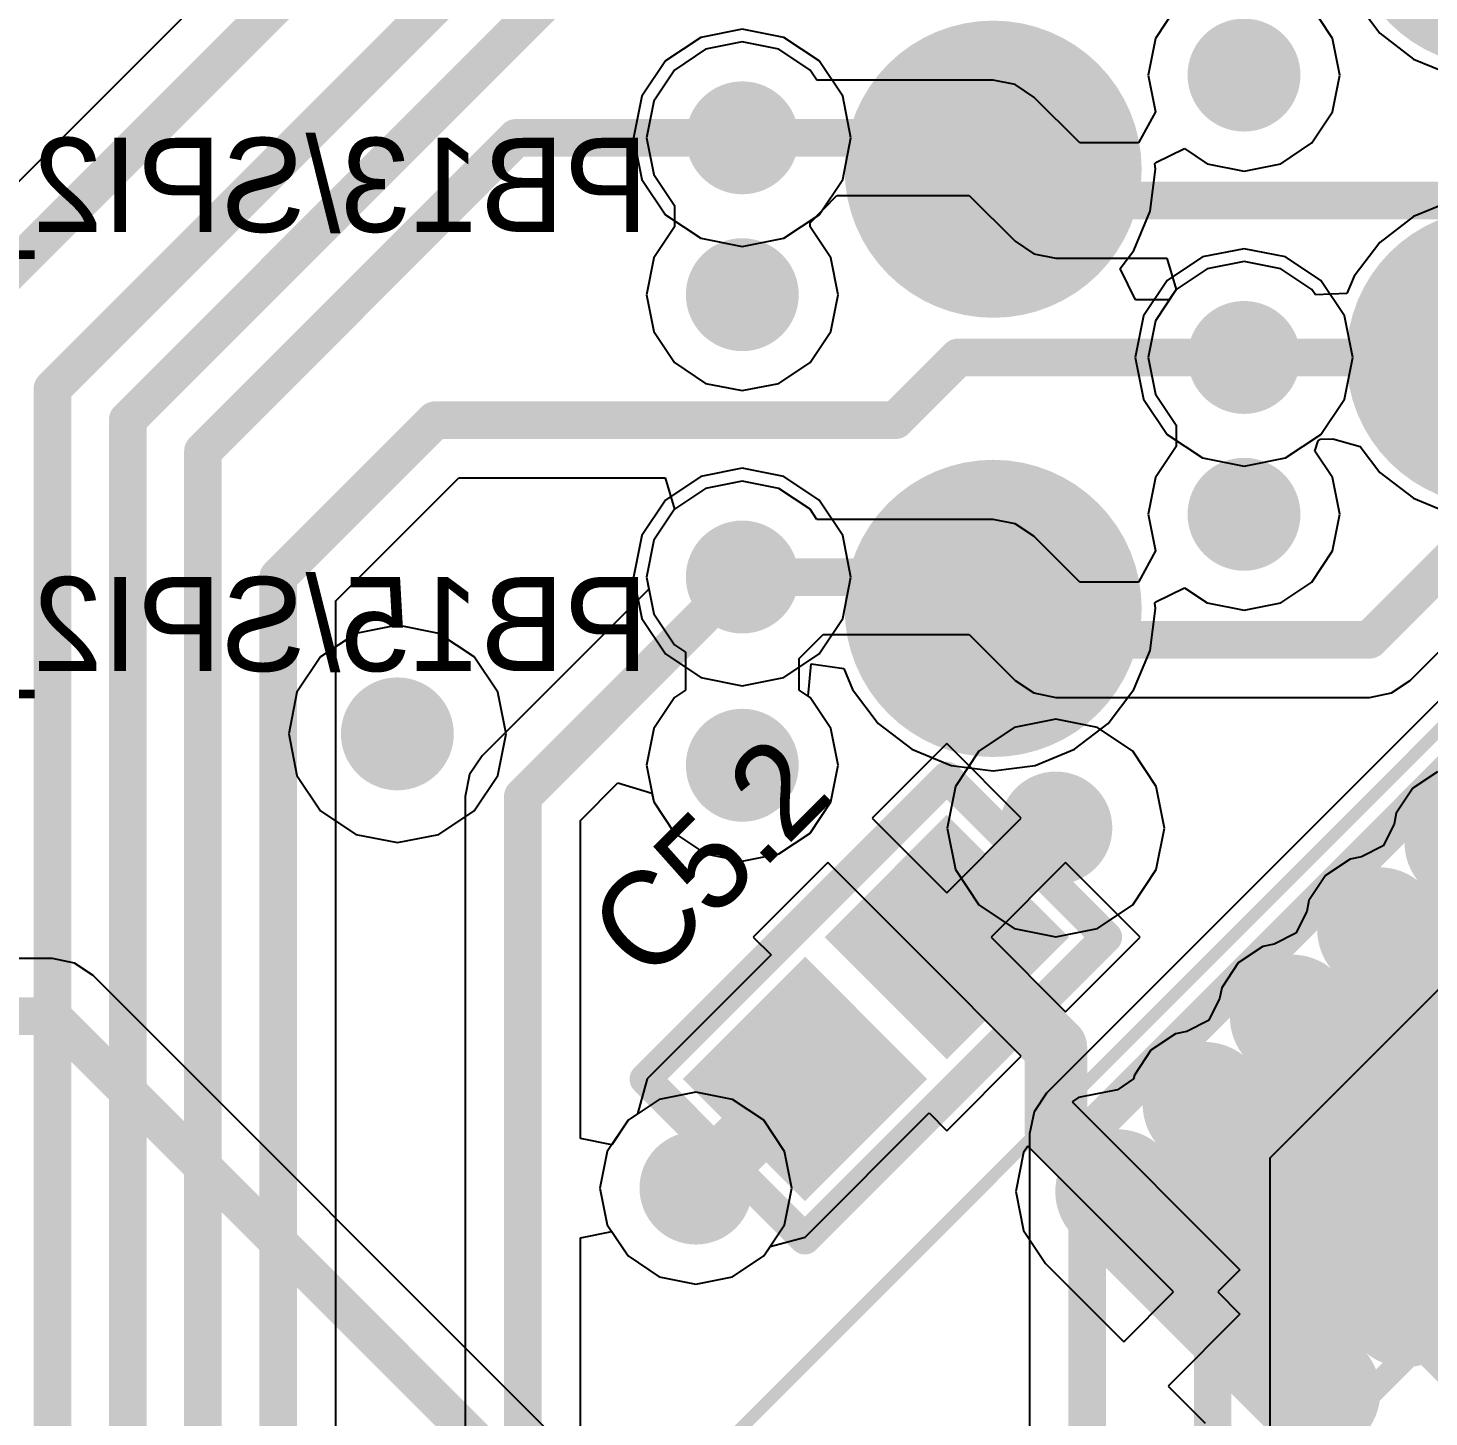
# Model space of a CAD drawing. Header units: millimetres. Extents: x 0.3 to 2.93, y 1.33 to 2.08.
# Drawn here: x 0.6261 to 0.8495, y 1.7211 to 1.9425 of the extents above; entities that cross this region are included whole.
import ezdxf

# ---------------------------------------------------------------- set-up
doc = ezdxf.new("R2010")
doc.units = ezdxf.units.MM
doc.header["$MEASUREMENT"] = 0
for name, color, linetype in [('BottomLayer', 5, 'Continuous'), ('BottomOverlay', 54, 'Continuous'), ('BottomPaste', 16, 'Continuous'), ('BottomSolder', 6, 'Continuous'), ('Mechanical13', 56, 'Continuous'), ('Mechanical15', 56, 'Continuous'), ('MidLayer1', 16, 'Continuous'), ('MidLayer2', 76, 'Continuous'), ('MultiLayer', 9, 'Continuous'), ('TopLayer', 1, 'Continuous'), ('TopOverlay', 2, 'Continuous'), ('TopPaste', 8, 'Continuous'), ('TopSolder', 216, 'Continuous'), ('ViaHoleLayer', 16, 'Continuous')]:
    doc.layers.add(name, color=color, linetype=linetype)

# ---------------------------------------------------------------- blocks, each defined once
blk = doc.blocks.new('TSQFP50P900X900X160_48N_103')
at = {"layer": 'Mechanical13', "const_width": 0.00394}
blk.add_lwpolyline([(0.1378, 0.1378), (0.1378, -0.1378)], dxfattribs=at)
at = {"layer": 'Mechanical15', "const_width": 0.00197}
blk.add_lwpolyline([(0.20472, 0.20472), (0.20472, -0.20472)], dxfattribs=at)
at = {"layer": 'TopLayer', "const_width": 0.01181}
for points in [[(0.1437, 0.10827), (0.18898, 0.10827)], [(0.1437, 0.08858), (0.18898, 0.08858)], [(0.1437, 0.0689), (0.18898, 0.0689)], [(0.1437, 0.04921), (0.18898, 0.04921)]]:
    blk.add_lwpolyline(points, dxfattribs=at)
at = {"layer": 'TopLayer', "const_width": 0.00591}
for points in [[(0.14075, 0.10827, 1), (0.14665, 0.10827, 1)], [(0.18602, 0.10827, 1), (0.19193, 0.10827, 1)], [(0.14075, 0.08858, 1), (0.14665, 0.08858, 1)], [(0.18602, 0.08858, 1), (0.19193, 0.08858, 1)], [(0.18602, 0.0689, 1), (0.19193, 0.0689, 1)], [(0.18602, 0.04921, 1), (0.19193, 0.04921, 1)]]:
    blk.add_lwpolyline(points, format="xyb", close=True, dxfattribs=at)
at = {"layer": 'TopPaste', "const_width": 0.00781}
for points in [[(0.1437, 0.10827), (0.18898, 0.10827)], [(0.1437, 0.08858), (0.18898, 0.08858)], [(0.1437, 0.0689), (0.18898, 0.0689)], [(0.1437, 0.04921), (0.18898, 0.04921)]]:
    blk.add_lwpolyline(points, dxfattribs=at)
at = {"layer": 'TopPaste', "const_width": 0.00391}
for points in [[(0.14175, 0.10827, 1), (0.14565, 0.10827, 1)], [(0.18702, 0.10827, 1), (0.19093, 0.10827, 1)], [(0.14175, 0.08858, 1), (0.14565, 0.08858, 1)], [(0.18702, 0.08858, 1), (0.19093, 0.08858, 1)], [(0.18702, 0.0689, 1), (0.19093, 0.0689, 1)], [(0.18702, 0.04921, 1), (0.19093, 0.04921, 1)]]:
    blk.add_lwpolyline(points, format="xyb", close=True, dxfattribs=at)
at = {"layer": 'TopSolder', "const_width": 0.01981}
for points in [[(0.1437, 0.10827), (0.18898, 0.10827)], [(0.1437, 0.08858), (0.18898, 0.08858)], [(0.1437, 0.0689), (0.18898, 0.0689)], [(0.1437, 0.04921), (0.18898, 0.04921)], [(0.1437, 0.02953), (0.18898, 0.02953)]]:
    blk.add_lwpolyline(points, dxfattribs=at)
at = {"layer": 'TopSolder', "const_width": 0.00991}
for points in [[(0.13875, 0.10827, 1), (0.14865, 0.10827, 1)], [(0.18402, 0.10827, 1), (0.19393, 0.10827, 1)], [(0.13875, 0.08858, 1), (0.14865, 0.08858, 1)], [(0.18402, 0.08858, 1), (0.19393, 0.08858, 1)], [(0.18402, 0.0689, 1), (0.19393, 0.0689, 1)], [(0.18402, 0.04921, 1), (0.19393, 0.04921, 1)], [(0.18402, 0.02953, 1), (0.19393, 0.02953, 1)]]:
    blk.add_lwpolyline(points, format="xyb", close=True, dxfattribs=at)
blk = doc.blocks.new('T____P_____T______1___B_104')
at = {"layer": 'BottomLayer', "const_width": 0.01969}
blk.add_lwpolyline([(-0.00984, 0, 1), (0.00984, 0, 1)], format="xyb", close=True, dxfattribs=at)
at = {"layer": 'BottomPaste', "const_width": 0.01768}
blk.add_lwpolyline([(-0.00884, 0, 1), (0.00884, 0, 1)], format="xyb", close=True, dxfattribs=at)
at = {"layer": 'BottomSolder', "const_width": 0.02369}
blk.add_lwpolyline([(-0.01184, 0, 1), (0.01184, 0, 1)], format="xyb", close=True, dxfattribs=at)
blk = doc.blocks.new('T____P_____T______1___B_105')
at = {"layer": 'BottomLayer', "const_width": 0.01969}
blk.add_lwpolyline([(-0.00984, 0, 1), (0.00984, 0, 1)], format="xyb", close=True, dxfattribs=at)
at = {"layer": 'BottomPaste', "const_width": 0.01768}
blk.add_lwpolyline([(-0.00884, 0, 1), (0.00884, 0, 1)], format="xyb", close=True, dxfattribs=at)
at = {"layer": 'BottomSolder', "const_width": 0.02369}
blk.add_lwpolyline([(-0.01184, 0, 1), (0.01184, 0, 1)], format="xyb", close=True, dxfattribs=at)
blk = doc.blocks.new('T____P_____T______1___B_106')
at = {"layer": 'BottomLayer', "const_width": 0.01969}
blk.add_lwpolyline([(-0.00984, 0, 1), (0.00984, 0, 1)], format="xyb", close=True, dxfattribs=at)
at = {"layer": 'BottomPaste', "const_width": 0.01768}
blk.add_lwpolyline([(-0.00884, 0, 1), (0.00884, 0, 1)], format="xyb", close=True, dxfattribs=at)
at = {"layer": 'BottomSolder', "const_width": 0.02369}
blk.add_lwpolyline([(-0.01184, 0, 1), (0.01184, 0, 1)], format="xyb", close=True, dxfattribs=at)
blk = doc.blocks.new('T____P_____T______1___B_107')
at = {"layer": 'BottomLayer', "const_width": 0.01969}
blk.add_lwpolyline([(-0.00984, 0, 1), (0.00984, 0, 1)], format="xyb", close=True, dxfattribs=at)
at = {"layer": 'BottomPaste', "const_width": 0.01768}
blk.add_lwpolyline([(-0.00884, 0, 1), (0.00884, 0, 1)], format="xyb", close=True, dxfattribs=at)
at = {"layer": 'BottomSolder', "const_width": 0.02369}
blk.add_lwpolyline([(-0.01184, 0, 1), (0.01184, 0, 1)], format="xyb", close=True, dxfattribs=at)
blk = doc.blocks.new('0402_141')
at = {"layer": 'TopLayer'}
for points in [[(-0.01181, -0.01181), (0.01181, -0.01181), (-0.01181, 0.01181), (0.01181, 0.01181)], [(0.02016, -0.01181), (0.04378, -0.01181), (0.02016, 0.01181), (0.04378, 0.01181)]]:
    blk.add_solid(points, dxfattribs=at)
at = {"layer": 'TopOverlay', "const_width": 0.005}
for points in [[(0.05, 0.018), (-0.018, 0.018)], [(-0.018, -0.018), (-0.018, 0.018)], [(0.05, -0.018), (0.05, 0.018)], [(0.05, -0.018), (-0.018, -0.018)]]:
    blk.add_lwpolyline(points, dxfattribs=at)
at = {"layer": 'TopOverlay', "const_width": 0.0025}
for points in [[(-0.01925, 0.018, 1), (-0.01675, 0.018, 1)], [(-0.01925, 0.018, 1), (-0.01675, 0.018, 1)], [(0.04875, 0.018, 1), (0.05125, 0.018, 1)], [(0.04875, 0.018, 1), (0.05125, 0.018, 1)], [(-0.01925, -0.018, 1), (-0.01675, -0.018, 1)], [(-0.01925, -0.018, 1), (-0.01675, -0.018, 1)], [(0.04875, -0.018, 1), (0.05125, -0.018, 1)], [(0.04875, -0.018, 1), (0.05125, -0.018, 1)]]:
    blk.add_lwpolyline(points, format="xyb", close=True, dxfattribs=at)
at = {"layer": 'TopPaste'}
for points in [[(-0.00981, -0.00981), (0.00981, -0.00981), (-0.00981, 0.00981), (0.00981, 0.00981)], [(0.02216, -0.00981), (0.04178, -0.00981), (0.02216, 0.00981), (0.04178, 0.00981)]]:
    blk.add_solid(points, dxfattribs=at)
at = {"layer": 'TopSolder'}
for points in [[(-0.01378, -0.01378), (0.01378, -0.01378), (-0.01378, 0.01378), (0.01378, 0.01378)], [(0.01819, -0.01378), (0.04575, -0.01378), (0.01819, 0.01378), (0.04575, 0.01378)]]:
    blk.add_solid(points, dxfattribs=at)

msp = doc.modelspace()

# ---------------------------------------------------------------- linework, layer by layer
at = {"layer": 'BottomLayer'}
for p, q in [((0.74306, 2.03649), (0.60351, 1.89694)), ((1.00615, 1.99037), (0.78851, 1.77274)), ((0.82418, 1.76245), (1.04255, 1.98082)), ((0.83413, 1.94085), (0.83203, 1.94399)), ((0.83872, 1.94554), (0.84168, 1.94168)), ((0.84168, 1.94168), (0.84705, 1.93756)), ((0.83529, 1.935), (0.83413, 1.94085)), ((0.84705, 1.93756), (0.85329, 1.93498)), ((0.83413, 1.92915), (0.83529, 1.935)), ((0.83081, 1.92419), (0.83413, 1.92915)), ((0.82585, 1.92087), (0.83081, 1.92419)), ((0.80594, 1.92105), (0.81052, 1.9233)), ((0.81052, 1.9233), (0.81415, 1.92087)), ((0.80502, 1.91329), (0.80591, 1.92)), ((0.80579, 1.9209), (0.80594, 1.92105)), ((0.80591, 1.92), (0.80579, 1.9209)), ((0.81415, 1.92087), (0.82, 1.91971)), ((0.82, 1.91971), (0.82585, 1.92087)), ((0.85329, 1.91502), (0.84705, 1.91244)), ((0.80244, 1.90705), (0.80502, 1.91329)), ((0.84705, 1.91244), (0.84168, 1.90832)), ((0.84168, 1.90832), (0.83756, 1.90295)), ((0.80023, 1.90418), (0.80244, 1.90705)), ((0.8027, 1.89918), (0.80023, 1.90418)), ((0.81415, 1.90413), (0.80919, 1.90081)), ((0.82, 1.90529), (0.81415, 1.90413)), ((0.82585, 1.90413), (0.82, 1.90529)), ((0.83081, 1.90081), (0.82585, 1.90413)), ((0.83756, 1.90295), (0.83642, 1.90019)), ((0.80809, 1.89918), (0.8027, 1.89918)), ((0.80919, 1.90081), (0.80809, 1.89918)), ((0.83138, 1.89997), (0.83081, 1.90081)), ((0.83642, 1.90019), (0.83138, 1.89997)), ((0.83131, 1.87507), (0.83185, 1.87671)), ((0.83185, 1.87671), (0.83218, 1.87699)), ((0.83218, 1.87699), (0.83419, 1.87701)), ((0.83419, 1.87701), (0.8385, 1.87583)), ((0.83413, 1.87085), (0.83131, 1.87507)), ((0.8385, 1.87583), (0.84168, 1.87168)), ((0.67518, 1.8512), (0.6948, 1.87082)), ((0.6948, 1.87082), (0.72768, 1.87082)), ((0.72768, 1.87082), (0.7292, 1.86582)), ((0.83529, 1.865), (0.83413, 1.87085)), ((0.84168, 1.87168), (0.84705, 1.86756)), ((0.84705, 1.86756), (0.85329, 1.86498)), ((0.72919, 1.86581), (0.72587, 1.86085)), ((0.7292, 1.86582), (0.72919, 1.86581)), ((0.83413, 1.85915), (0.83529, 1.865)), ((0.72587, 1.86085), (0.72471, 1.855)), ((0.83081, 1.85419), (0.83413, 1.85915)), ((0.72471, 1.855), (0.72509, 1.85307)), ((0.82585, 1.85087), (0.83081, 1.85419)), ((0.72509, 1.85307), (0.69851, 1.82649)), ((0.80594, 1.85105), (0.81052, 1.8533)), ((0.81052, 1.8533), (0.81415, 1.85087)), ((0.67518, 1.66006), (0.67518, 1.8512)), ((0.80502, 1.84329), (0.80591, 1.85)), ((0.80579, 1.8509), (0.80594, 1.85105)), ((0.80591, 1.85), (0.80579, 1.8509)), ((0.81415, 1.85087), (0.82, 1.84971)), ((0.82, 1.84971), (0.82585, 1.85087)), ((0.80244, 1.83705), (0.80502, 1.84329)), ((0.7505, 1.83602), (0.75097, 1.84119)), ((0.75097, 1.84119), (0.75617, 1.84041)), ((0.75617, 1.84041), (0.75756, 1.83705)), ((0.75756, 1.83705), (0.76168, 1.83168)), ((0.79832, 1.83168), (0.80244, 1.83705)), ((0.75081, 1.83581), (0.7505, 1.83602)), ((0.75413, 1.83085), (0.75081, 1.83581)), ((0.75529, 1.825), (0.75413, 1.83085)), ((0.76168, 1.83168), (0.76705, 1.82756)), ((0.79295, 1.82756), (0.79832, 1.83168)), ((0.76705, 1.82756), (0.77329, 1.82498)), ((0.78671, 1.82498), (0.79295, 1.82756)), ((0.69851, 1.82649), (0.69652, 1.82351)), ((0.69652, 1.82351), (0.69582, 1.82)), ((0.75413, 1.81915), (0.75529, 1.825)), ((0.77329, 1.82498), (0.78, 1.82409)), ((0.78, 1.82409), (0.78671, 1.82498)), ((0.71418, 1.8162), (0.72017, 1.82219)), ((0.72017, 1.82219), (0.72559, 1.82054)), ((0.69582, 1.82), (0.69582, 1.65985)), ((0.72559, 1.82054), (0.72587, 1.81915)), ((0.72587, 1.81915), (0.72919, 1.81419)), ((0.75081, 1.81419), (0.75413, 1.81915)), ((0.71418, 1.76552), (0.71418, 1.8162)), ((0.72919, 1.81419), (0.73415, 1.81087)), ((0.74585, 1.81087), (0.75081, 1.81419)), ((0.73415, 1.81087), (0.74, 1.80971)), ((0.74, 1.80971), (0.74585, 1.81087)), ((0.72675, 1.77173), (0.72179, 1.76842)), ((0.73261, 1.7729), (0.72675, 1.77173)), ((0.73846, 1.77173), (0.73261, 1.7729)), ((0.74342, 1.76842), (0.73846, 1.77173)), ((0.78851, 1.77274), (0.78652, 1.76976)), ((0.78652, 1.76976), (0.78582, 1.76625)), ((0.72179, 1.76842), (0.71918, 1.76451)), ((0.74673, 1.76346), (0.74342, 1.76842)), ((0.71918, 1.76451), (0.71418, 1.76552)), ((0.78582, 1.76625), (0.78582, 1.71682)), ((0.7479, 1.75761), (0.74673, 1.76346)), ((0.82418, 1.71191), (0.82418, 1.76245)), ((0.74673, 1.75175), (0.7479, 1.75761)), ((0.74342, 1.74679), (0.74673, 1.75175)), ((0.71418, 1.74969), (0.71918, 1.7507)), ((0.71418, 1.555), (0.71418, 1.74969)), ((0.71918, 1.7507), (0.72179, 1.74679)), ((0.72179, 1.74679), (0.72675, 1.74348)), ((0.73846, 1.74348), (0.74342, 1.74679)), ((0.72675, 1.74348), (0.73261, 1.74231)), ((0.73261, 1.74231), (0.73846, 1.74348))]:
    msp.add_line(p, q, dxfattribs=at)
at = {"layer": 'BottomLayer', "const_width": 0.006}
for points in [[(0.61, 1.89046), (0.74954, 2.03)], [(0.795, 1.76625), (1.03875, 2.01)], [(0.63, 1.885), (0.74, 1.995)], [(0.815, 1.76625), (1.03875, 1.99)], [(0.642, 1.88003), (0.71197, 1.95)], [(0.654, 1.87506), (0.70394, 1.925)], [(0.70394, 1.925), (0.74, 1.925)], [(0.74, 1.925), (0.775, 1.925)], [(0.775, 1.925), (0.78, 1.92)], [(0.76443, 1.88), (0.77443, 1.89)], [(0.77443, 1.89), (0.82, 1.89)], [(0.82, 1.89), (0.86, 1.89)], [(0.63, 1.64988), (0.63, 1.885)], [(0.642, 1.622), (0.642, 1.88003)], [(0.666, 1.855), (0.691, 1.88)], [(0.691, 1.88), (0.76443, 1.88)], [(0.654, 1.60713), (0.654, 1.87506)], [(0.666, 1.55226), (0.666, 1.855)], [(0.705, 1.82), (0.74, 1.855)], [(0.74, 1.855), (0.775, 1.855)], [(0.775, 1.855), (0.78, 1.85)], [(0.705, 1.555), (0.705, 1.82)], [(0.795, 1.68), (0.795, 1.76625)], [(0.815, 1.7), (0.815, 1.76625)]]:
    msp.add_lwpolyline(points, dxfattribs=at)
at = {"layer": 'BottomLayer'}
for points, const_width in [([(0.8155, 1.935, 1), (0.8245, 1.935, 1)], 0.009), ([(0.7355, 1.925, 1), (0.7445, 1.925, 1)], 0.009), ([(0.70244, 1.925, 1), (0.70544, 1.925, 1)], 0.003), ([(0.70244, 1.925, 1), (0.70544, 1.925, 1)], 0.003), ([(0.7385, 1.925, 1), (0.7415, 1.925, 1)], 0.003), ([(0.7385, 1.925, 1), (0.7415, 1.925, 1)], 0.003), ([(0.7735, 1.925, 1), (0.7765, 1.925, 1)], 0.003), ([(0.7735, 1.925, 1), (0.7765, 1.925, 1)], 0.003), ([(0.7785, 1.92, 1), (0.7815, 1.92, 1)], 0.003), ([(0.7355, 1.9, 1), (0.7445, 1.9, 1)], 0.009), ([(0.8155, 1.89, 1), (0.8245, 1.89, 1)], 0.009), ([(0.77293, 1.89, 1), (0.77593, 1.89, 1)], 0.003), ([(0.77293, 1.89, 1), (0.77593, 1.89, 1)], 0.003), ([(0.8185, 1.89, 1), (0.8215, 1.89, 1)], 0.003), ([(0.8185, 1.89, 1), (0.8215, 1.89, 1)], 0.003), ([(0.6285, 1.885, 1), (0.6315, 1.885, 1)], 0.003), ([(0.6285, 1.885, 1), (0.6315, 1.885, 1)], 0.003), ([(0.6405, 1.88003, 1), (0.6435, 1.88003, 1)], 0.003), ([(0.6405, 1.88003, 1), (0.6435, 1.88003, 1)], 0.003), ([(0.6895, 1.88, 1), (0.6925, 1.88, 1)], 0.003), ([(0.6895, 1.88, 1), (0.6925, 1.88, 1)], 0.003), ([(0.76293, 1.88, 1), (0.76593, 1.88, 1)], 0.003), ([(0.76293, 1.88, 1), (0.76593, 1.88, 1)], 0.003), ([(0.6525, 1.87506, 1), (0.6555, 1.87506, 1)], 0.003), ([(0.6525, 1.87506, 1), (0.6555, 1.87506, 1)], 0.003), ([(0.8155, 1.865, 1), (0.8245, 1.865, 1)], 0.009), ([(0.7355, 1.855, 1), (0.7445, 1.855, 1)], 0.009), ([(0.6645, 1.855, 1), (0.6675, 1.855, 1)], 0.003), ([(0.6645, 1.855, 1), (0.6675, 1.855, 1)], 0.003), ([(0.7385, 1.855, 1), (0.7415, 1.855, 1)], 0.003), ([(0.7385, 1.855, 1), (0.7415, 1.855, 1)], 0.003), ([(0.7735, 1.855, 1), (0.7765, 1.855, 1)], 0.003), ([(0.7735, 1.855, 1), (0.7765, 1.855, 1)], 0.003), ([(0.7785, 1.85, 1), (0.7815, 1.85, 1)], 0.003), ([(0.6805, 1.83, 1), (0.6895, 1.83, 1)], 0.009), ([(0.7355, 1.825, 1), (0.7445, 1.825, 1)], 0.009), ([(0.7035, 1.82, 1), (0.7065, 1.82, 1)], 0.003), ([(0.7035, 1.82, 1), (0.7065, 1.82, 1)], 0.003), ([(0.7855, 1.815, 1), (0.7945, 1.815, 1)], 0.009), ([(0.7935, 1.76625, 1), (0.7965, 1.76625, 1)], 0.003), ([(0.7935, 1.76625, 1), (0.7965, 1.76625, 1)], 0.003), ([(0.8135, 1.76625, 1), (0.8165, 1.76625, 1)], 0.003), ([(0.8135, 1.76625, 1), (0.8165, 1.76625, 1)], 0.003), ([(0.72811, 1.75761, 1), (0.73711, 1.75761, 1)], 0.009)]:
    msp.add_lwpolyline(points, format="xyb", close=True, dxfattribs=dict(at, const_width=const_width))
at = {"layer": 'MidLayer1'}
for p, q in [((0.74, 1.94233), (0.73337, 1.94101)), ((0.74663, 1.94101), (0.74, 1.94233)), ((0.73337, 1.94101), (0.72774, 1.93726)), ((0.75226, 1.93726), (0.74663, 1.94101)), ((0.72774, 1.93726), (0.72399, 1.93163)), ((0.75601, 1.93163), (0.75226, 1.93726)), ((0.72399, 1.93163), (0.72267, 1.925)), ((0.75733, 1.925), (0.75601, 1.93163)), ((0.72267, 1.925), (0.72399, 1.91837)), ((0.75601, 1.91837), (0.75733, 1.925)), ((0.72399, 1.91837), (0.72774, 1.91274)), ((0.75226, 1.91274), (0.75601, 1.91837)), ((0.72774, 1.91274), (0.73337, 1.90899)), ((0.74663, 1.90899), (0.75226, 1.91274)), ((0.73337, 1.90899), (0.74, 1.90767)), ((0.74, 1.90767), (0.74663, 1.90899)), ((0.81337, 1.90601), (0.80774, 1.90226)), ((0.82, 1.90733), (0.81337, 1.90601)), ((0.82663, 1.90601), (0.82, 1.90733)), ((0.83226, 1.90226), (0.82663, 1.90601)), ((0.80774, 1.90226), (0.80399, 1.89663)), ((0.83601, 1.89663), (0.83226, 1.90226)), ((0.80399, 1.89663), (0.80267, 1.89)), ((0.83733, 1.89), (0.83601, 1.89663)), ((0.80267, 1.89), (0.80399, 1.88337)), ((0.83601, 1.88337), (0.83733, 1.89)), ((0.80399, 1.88337), (0.80774, 1.87774)), ((0.83226, 1.87774), (0.83601, 1.88337)), ((0.80774, 1.87774), (0.81337, 1.87399)), ((0.82663, 1.87399), (0.83226, 1.87774)), ((0.74, 1.87233), (0.73337, 1.87101)), ((0.74663, 1.87101), (0.74, 1.87233)), ((0.81337, 1.87399), (0.82, 1.87267)), ((0.82, 1.87267), (0.82663, 1.87399)), ((0.73337, 1.87101), (0.72774, 1.86726)), ((0.75226, 1.86726), (0.74663, 1.87101)), ((0.72774, 1.86726), (0.72399, 1.86163)), ((0.75601, 1.86163), (0.75226, 1.86726)), ((0.72399, 1.86163), (0.72267, 1.855)), ((0.75733, 1.855), (0.75601, 1.86163)), ((0.72267, 1.855), (0.72399, 1.84837)), ((0.75601, 1.84837), (0.75733, 1.855)), ((0.72399, 1.84837), (0.72774, 1.84274)), ((0.75226, 1.84274), (0.75601, 1.84837)), ((0.67837, 1.84601), (0.67274, 1.84226)), ((0.685, 1.84733), (0.67837, 1.84601)), ((0.69163, 1.84601), (0.685, 1.84733)), ((0.69726, 1.84226), (0.69163, 1.84601)), ((0.67274, 1.84226), (0.66899, 1.83663)), ((0.70101, 1.83663), (0.69726, 1.84226)), ((0.72774, 1.84274), (0.73337, 1.83899)), ((0.74663, 1.83899), (0.75226, 1.84274)), ((0.73337, 1.83899), (0.74, 1.83767)), ((0.74, 1.83767), (0.74663, 1.83899)), ((0.66899, 1.83663), (0.66767, 1.83)), ((0.70233, 1.83), (0.70101, 1.83663)), ((0.79, 1.83233), (0.78337, 1.83101)), ((0.79663, 1.83101), (0.79, 1.83233)), ((0.66767, 1.83), (0.66899, 1.82337)), ((0.70101, 1.82337), (0.70233, 1.83)), ((0.78337, 1.83101), (0.77774, 1.82726)), ((0.80226, 1.82726), (0.79663, 1.83101)), ((0.77774, 1.82726), (0.77399, 1.82163)), ((0.80601, 1.82163), (0.80226, 1.82726)), ((0.66899, 1.82337), (0.67274, 1.81774)), ((0.69726, 1.81774), (0.70101, 1.82337)), ((0.77399, 1.82163), (0.77267, 1.815)), ((0.80733, 1.815), (0.80601, 1.82163)), ((0.67274, 1.81774), (0.67837, 1.81399)), ((0.69163, 1.81399), (0.69726, 1.81774)), ((0.67837, 1.81399), (0.685, 1.81267)), ((0.685, 1.81267), (0.69163, 1.81399)), ((0.77267, 1.815), (0.77399, 1.80837)), ((0.80601, 1.80837), (0.80733, 1.815)), ((0.77399, 1.80837), (0.77774, 1.80274)), ((0.80226, 1.80274), (0.80601, 1.80837)), ((0.77774, 1.80274), (0.78337, 1.79899)), ((0.79663, 1.79899), (0.80226, 1.80274)), ((0.78337, 1.79899), (0.79, 1.79767)), ((0.79, 1.79767), (0.79663, 1.79899))]:
    msp.add_line(p, q, dxfattribs=at)
at = {"layer": 'MidLayer1', "const_width": 0.009}
for points in [[(0.8155, 1.935, 1), (0.8245, 1.935, 1)], [(0.7355, 1.925, 1), (0.7445, 1.925, 1)], [(0.7355, 1.9, 1), (0.7445, 1.9, 1)], [(0.8155, 1.89, 1), (0.8245, 1.89, 1)], [(0.8155, 1.865, 1), (0.8245, 1.865, 1)], [(0.7355, 1.855, 1), (0.7445, 1.855, 1)], [(0.6805, 1.83, 1), (0.6895, 1.83, 1)], [(0.7355, 1.825, 1), (0.7445, 1.825, 1)], [(0.7855, 1.815, 1), (0.7945, 1.815, 1)], [(0.72811, 1.75761, 1), (0.73711, 1.75761, 1)]]:
    msp.add_lwpolyline(points, format="xyb", close=True, dxfattribs=at)
at = {"layer": 'MidLayer2'}
for p, q in [((0.74, 1.94233), (0.73337, 1.94101)), ((0.74663, 1.94101), (0.74, 1.94233)), ((0.73337, 1.94101), (0.72774, 1.93726)), ((0.75226, 1.93726), (0.74663, 1.94101)), ((0.72774, 1.93726), (0.72399, 1.93163)), ((0.75601, 1.93163), (0.75226, 1.93726)), ((0.72399, 1.93163), (0.72267, 1.925)), ((0.75733, 1.925), (0.75601, 1.93163)), ((0.72267, 1.925), (0.72399, 1.91837)), ((0.75601, 1.91837), (0.75733, 1.925)), ((0.72399, 1.91837), (0.72774, 1.91274)), ((0.75226, 1.91274), (0.75601, 1.91837)), ((0.72774, 1.91274), (0.73337, 1.90899)), ((0.74663, 1.90899), (0.75226, 1.91274)), ((0.73337, 1.90899), (0.74, 1.90767)), ((0.74, 1.90767), (0.74663, 1.90899)), ((0.81337, 1.90601), (0.80774, 1.90226)), ((0.82, 1.90733), (0.81337, 1.90601)), ((0.82663, 1.90601), (0.82, 1.90733)), ((0.83226, 1.90226), (0.82663, 1.90601)), ((0.80774, 1.90226), (0.80399, 1.89663)), ((0.83601, 1.89663), (0.83226, 1.90226)), ((0.80399, 1.89663), (0.80267, 1.89)), ((0.83733, 1.89), (0.83601, 1.89663)), ((0.80267, 1.89), (0.80399, 1.88337)), ((0.83601, 1.88337), (0.83733, 1.89)), ((0.80399, 1.88337), (0.80774, 1.87774)), ((0.83226, 1.87774), (0.83601, 1.88337)), ((0.80774, 1.87774), (0.81337, 1.87399)), ((0.82663, 1.87399), (0.83226, 1.87774)), ((0.74, 1.87233), (0.73337, 1.87101)), ((0.74663, 1.87101), (0.74, 1.87233)), ((0.81337, 1.87399), (0.82, 1.87267)), ((0.82, 1.87267), (0.82663, 1.87399)), ((0.73337, 1.87101), (0.72774, 1.86726)), ((0.75226, 1.86726), (0.74663, 1.87101)), ((0.72774, 1.86726), (0.72399, 1.86163)), ((0.75601, 1.86163), (0.75226, 1.86726)), ((0.72399, 1.86163), (0.72267, 1.855)), ((0.75733, 1.855), (0.75601, 1.86163)), ((0.72267, 1.855), (0.72399, 1.84837)), ((0.75601, 1.84837), (0.75733, 1.855)), ((0.72399, 1.84837), (0.72774, 1.84274)), ((0.75226, 1.84274), (0.75601, 1.84837)), ((0.67837, 1.84601), (0.67274, 1.84226)), ((0.685, 1.84733), (0.67837, 1.84601)), ((0.69163, 1.84601), (0.685, 1.84733)), ((0.69726, 1.84226), (0.69163, 1.84601)), ((0.67274, 1.84226), (0.66899, 1.83663)), ((0.70101, 1.83663), (0.69726, 1.84226)), ((0.72774, 1.84274), (0.73337, 1.83899)), ((0.74663, 1.83899), (0.75226, 1.84274)), ((0.73337, 1.83899), (0.74, 1.83767)), ((0.74, 1.83767), (0.74663, 1.83899)), ((0.66899, 1.83663), (0.66767, 1.83)), ((0.70233, 1.83), (0.70101, 1.83663)), ((0.79, 1.83233), (0.78337, 1.83101)), ((0.79663, 1.83101), (0.79, 1.83233)), ((0.66767, 1.83), (0.66899, 1.82337)), ((0.70101, 1.82337), (0.70233, 1.83)), ((0.78337, 1.83101), (0.77774, 1.82726)), ((0.80226, 1.82726), (0.79663, 1.83101)), ((0.77774, 1.82726), (0.77399, 1.82163)), ((0.80601, 1.82163), (0.80226, 1.82726)), ((0.66899, 1.82337), (0.67274, 1.81774)), ((0.69726, 1.81774), (0.70101, 1.82337)), ((0.77399, 1.82163), (0.77267, 1.815)), ((0.80733, 1.815), (0.80601, 1.82163)), ((0.67274, 1.81774), (0.67837, 1.81399)), ((0.69163, 1.81399), (0.69726, 1.81774)), ((0.67837, 1.81399), (0.685, 1.81267)), ((0.685, 1.81267), (0.69163, 1.81399)), ((0.77267, 1.815), (0.77399, 1.80837)), ((0.80601, 1.80837), (0.80733, 1.815)), ((0.77399, 1.80837), (0.77774, 1.80274)), ((0.80226, 1.80274), (0.80601, 1.80837)), ((0.77774, 1.80274), (0.78337, 1.79899)), ((0.79663, 1.79899), (0.80226, 1.80274)), ((0.78337, 1.79899), (0.79, 1.79767)), ((0.79, 1.79767), (0.79663, 1.79899))]:
    msp.add_line(p, q, dxfattribs=at)
at = {"layer": 'MidLayer2', "const_width": 0.009}
for points in [[(0.8155, 1.935, 1), (0.8245, 1.935, 1)], [(0.7355, 1.925, 1), (0.7445, 1.925, 1)], [(0.7355, 1.9, 1), (0.7445, 1.9, 1)], [(0.8155, 1.89, 1), (0.8245, 1.89, 1)], [(0.8155, 1.865, 1), (0.8245, 1.865, 1)], [(0.7355, 1.855, 1), (0.7445, 1.855, 1)], [(0.6805, 1.83, 1), (0.6895, 1.83, 1)], [(0.7355, 1.825, 1), (0.7445, 1.825, 1)], [(0.7855, 1.815, 1), (0.7945, 1.815, 1)], [(0.72811, 1.75761, 1), (0.73711, 1.75761, 1)]]:
    msp.add_lwpolyline(points, format="xyb", close=True, dxfattribs=at)
at = {"layer": 'MultiLayer', "const_width": 0.009}
for points in [[(0.8155, 1.935, 1), (0.8245, 1.935, 1)], [(0.7355, 1.925, 1), (0.7445, 1.925, 1)], [(0.7355, 1.9, 1), (0.7445, 1.9, 1)], [(0.8155, 1.89, 1), (0.8245, 1.89, 1)], [(0.8155, 1.865, 1), (0.8245, 1.865, 1)], [(0.7355, 1.855, 1), (0.7445, 1.855, 1)], [(0.6805, 1.83, 1), (0.6895, 1.83, 1)], [(0.7355, 1.825, 1), (0.7445, 1.825, 1)], [(0.7855, 1.815, 1), (0.7945, 1.815, 1)], [(0.72811, 1.75761, 1), (0.73711, 1.75761, 1)]]:
    msp.add_lwpolyline(points, format="xyb", close=True, dxfattribs=at)
at = {"layer": 'TopLayer'}
for p, q in [((0.80919, 1.94581), (0.80587, 1.94085)), ((0.73415, 1.93913), (0.72919, 1.93581)), ((0.74, 1.94029), (0.73415, 1.93913)), ((0.74585, 1.93913), (0.74, 1.94029)), ((0.75081, 1.93581), (0.74585, 1.93913)), ((0.80587, 1.94085), (0.80471, 1.935)), ((0.72919, 1.93581), (0.72587, 1.93085)), ((0.75191, 1.93418), (0.75081, 1.93581)), ((0.80471, 1.935), (0.80587, 1.92915)), ((0.78, 1.93418), (0.75191, 1.93418)), ((0.78351, 1.93348), (0.78, 1.93418)), ((0.78649, 1.93149), (0.78351, 1.93348)), ((0.72587, 1.93085), (0.72471, 1.925)), ((0.7938, 1.92418), (0.78649, 1.93149)), ((0.80587, 1.92915), (0.80318, 1.92418)), ((0.72471, 1.925), (0.72587, 1.91915)), ((0.80318, 1.92418), (0.7938, 1.92418)), ((0.72587, 1.91915), (0.72919, 1.91419)), ((0.75081, 1.91145), (0.7551, 1.91582)), ((0.7551, 1.91582), (0.7762, 1.91582)), ((0.7762, 1.91582), (0.78351, 1.90851)), ((0.72919, 1.91419), (0.72919, 1.91081)), ((0.72919, 1.91081), (0.72587, 1.90585)), ((0.75081, 1.91081), (0.75081, 1.91145)), ((0.75413, 1.90585), (0.75081, 1.91081)), ((0.78351, 1.90851), (0.78649, 1.90652)), ((0.72587, 1.90585), (0.72471, 1.9)), ((0.75529, 1.9), (0.75413, 1.90585)), ((0.78649, 1.90652), (0.79, 1.90582)), ((0.79, 1.90582), (0.80768, 1.90582)), ((0.80768, 1.90582), (0.8092, 1.90082)), ((0.72471, 1.9), (0.72587, 1.89415)), ((0.75413, 1.89415), (0.75529, 1.9)), ((0.80919, 1.90081), (0.80587, 1.89585)), ((0.8092, 1.90082), (0.80919, 1.90081)), ((0.80587, 1.89585), (0.80471, 1.89)), ((0.72587, 1.89415), (0.72919, 1.88919)), ((0.75081, 1.88919), (0.75413, 1.89415)), ((0.80471, 1.89), (0.80587, 1.88415)), ((0.72919, 1.88919), (0.73415, 1.88587)), ((0.74585, 1.88587), (0.75081, 1.88919)), ((0.73415, 1.88587), (0.74, 1.88471)), ((0.74, 1.88471), (0.74585, 1.88587)), ((0.80587, 1.88415), (0.80919, 1.87919)), ((0.80919, 1.87919), (0.80919, 1.87581)), ((0.80919, 1.87581), (0.80587, 1.87085)), ((0.74, 1.87029), (0.73415, 1.86913)), ((0.74585, 1.86913), (0.74, 1.87029)), ((0.80587, 1.87085), (0.80471, 1.865)), ((0.73415, 1.86913), (0.72919, 1.86581)), ((0.75081, 1.86581), (0.74585, 1.86913)), ((0.72919, 1.86581), (0.72587, 1.86085)), ((0.75191, 1.86418), (0.75081, 1.86581)), ((0.78, 1.86418), (0.75191, 1.86418)), ((0.78351, 1.86348), (0.78, 1.86418)), ((0.78649, 1.86149), (0.78351, 1.86348)), ((0.80471, 1.865), (0.80587, 1.85915)), ((0.72587, 1.86085), (0.72471, 1.855)), ((0.7938, 1.85418), (0.78649, 1.86149)), ((0.80587, 1.85915), (0.80318, 1.85418)), ((0.72471, 1.855), (0.72587, 1.84915)), ((0.80318, 1.85418), (0.7938, 1.85418)), ((0.84649, 1.83851), (0.8588, 1.85082)), ((0.72587, 1.84915), (0.72919, 1.84419)), ((0.74905, 1.84201), (0.75288, 1.84582)), ((0.75288, 1.84582), (0.7762, 1.84582)), ((0.7762, 1.84582), (0.78351, 1.83851)), ((0.72919, 1.84419), (0.73095, 1.84301)), ((0.73095, 1.84301), (0.73095, 1.83699)), ((0.74905, 1.83699), (0.74905, 1.84201)), ((0.78351, 1.83851), (0.78649, 1.83652)), ((0.84351, 1.83652), (0.84649, 1.83851)), ((0.73095, 1.83699), (0.72919, 1.83581)), ((0.75081, 1.83581), (0.74905, 1.83699)), ((0.78649, 1.83652), (0.79, 1.83582)), ((0.84, 1.83582), (0.84351, 1.83652)), ((0.72919, 1.83581), (0.72587, 1.83085)), ((0.75413, 1.83085), (0.75081, 1.83581)), ((0.79, 1.83582), (0.84, 1.83582)), ((0.72587, 1.83085), (0.72471, 1.825)), ((0.75529, 1.825), (0.75413, 1.83085)), ((0.77261, 1.82845), (0.76072, 1.81656)), ((0.78449, 1.81656), (0.77261, 1.82845)), ((0.72471, 1.825), (0.72587, 1.81915)), ((0.75413, 1.81915), (0.75529, 1.825)), ((0.85085, 1.82396), (0.84691, 1.82133)), ((0.84691, 1.82133), (0.84428, 1.81739)), ((0.72587, 1.81915), (0.72919, 1.81419)), ((0.75081, 1.81419), (0.75413, 1.81915)), ((0.76072, 1.81656), (0.7726, 1.80468)), ((0.7726, 1.80468), (0.78449, 1.81656)), ((0.84428, 1.81739), (0.84392, 1.8156)), ((0.72919, 1.81419), (0.73415, 1.81087)), ((0.74585, 1.81087), (0.75081, 1.81419)), ((0.84392, 1.8156), (0.84217, 1.81215)), ((0.84217, 1.81215), (0.83872, 1.8104)), ((0.73415, 1.81087), (0.74, 1.80971)), ((0.74, 1.80971), (0.74585, 1.81087)), ((0.75365, 1.80949), (0.74176, 1.79761)), ((0.76907, 1.79407), (0.75365, 1.80949)), ((0.79156, 1.80949), (0.77968, 1.79761)), ((0.80345, 1.79761), (0.79156, 1.80949)), ((0.83693, 1.81004), (0.83299, 1.80741)), ((0.83872, 1.8104), (0.83693, 1.81004)), ((0.83299, 1.80741), (0.83036, 1.80347)), ((0.83036, 1.80347), (0.83, 1.80168)), ((0.83, 1.80168), (0.82825, 1.79823)), ((0.74176, 1.79761), (0.74459, 1.79478)), ((0.77968, 1.79761), (0.79156, 1.78572)), ((0.79156, 1.78572), (0.80345, 1.79761)), ((0.82301, 1.79612), (0.81907, 1.79349)), ((0.82481, 1.79648), (0.82301, 1.79612)), ((0.82825, 1.79823), (0.82481, 1.79648)), ((0.63, 1.79418), (0.52177, 1.79418)), ((0.63351, 1.79348), (0.63, 1.79418)), ((0.74459, 1.79478), (0.72481, 1.775)), ((0.78449, 1.77865), (0.76907, 1.79407)), ((0.63649, 1.79149), (0.63351, 1.79348)), ((0.81907, 1.79349), (0.81644, 1.78955)), ((0.78299, 1.64499), (0.63649, 1.79149)), ((0.81644, 1.78955), (0.81608, 1.78776)), ((0.81608, 1.78776), (0.81434, 1.78431)), ((0.81434, 1.78431), (0.81089, 1.78256)), ((0.80909, 1.7822), (0.80515, 1.77957)), ((0.81089, 1.78256), (0.80909, 1.7822)), ((0.77261, 1.76676), (0.78449, 1.77865)), ((0.80515, 1.77957), (0.80252, 1.77563)), ((0.72481, 1.775), (0.72331, 1.76943)), ((0.72481, 1.775), (0.72481, 1.775)), ((0.8024, 1.77501), (0.79982, 1.77329)), ((0.80252, 1.77563), (0.8024, 1.77501)), ((0.79361, 1.77205), (0.79259, 1.77137)), ((0.79982, 1.77329), (0.79361, 1.77205)), ((0.72331, 1.76943), (0.72179, 1.76842)), ((0.75, 1.74981), (0.76978, 1.76959)), ((0.76978, 1.76959), (0.77261, 1.76676)), ((0.79259, 1.77137), (0.81936, 1.7446)), ((0.72179, 1.76842), (0.71848, 1.76346)), ((0.71848, 1.76346), (0.71731, 1.75761)), ((0.78483, 1.76328), (0.7836, 1.75707)), ((0.78552, 1.7643), (0.78483, 1.76328)), ((0.80875, 1.74106), (0.78552, 1.7643)), ((0.71731, 1.75761), (0.71848, 1.75175)), ((0.7836, 1.75707), (0.78483, 1.75086)), ((0.71848, 1.75175), (0.72179, 1.74679)), ((0.74443, 1.74831), (0.75, 1.74981)), ((0.75, 1.74981), (0.75, 1.74981)), ((0.78483, 1.75086), (0.78835, 1.7456)), ((0.74342, 1.74679), (0.74443, 1.74831)), ((0.72179, 1.74679), (0.72675, 1.74348)), ((0.73846, 1.74348), (0.74342, 1.74679)), ((0.78835, 1.7456), (0.80082, 1.73313)), ((0.72675, 1.74348), (0.73261, 1.74231)), ((0.73261, 1.74231), (0.73846, 1.74348)), ((0.81936, 1.7446), (0.81582, 1.74106)), ((0.80082, 1.73313), (0.80875, 1.74106)), ((0.81582, 1.74106), (0.81936, 1.73753)), ((0.81936, 1.73753), (0.80789, 1.72606)), ((0.80789, 1.72606), (0.8138, 1.72015))]:
    msp.add_line(p, q, dxfattribs=at)
for points, const_width in [([(0.8155, 1.935, 1), (0.8245, 1.935, 1)], 0.009), ([(0.7355, 1.925, 1), (0.7445, 1.925, 1)], 0.009), ([(0.7385, 1.925, 1), (0.7415, 1.925, 1)], 0.003), ([(0.7785, 1.925, 1), (0.7815, 1.925, 1)], 0.003), ([(0.7785, 1.925, 1), (0.7815, 1.925, 1)], 0.003), ([(0.7885, 1.915, 1), (0.7915, 1.915, 1)], 0.003), ([(0.7885, 1.915, 1), (0.7915, 1.915, 1)], 0.003), ([(0.7355, 1.9, 1), (0.7445, 1.9, 1)], 0.009), ([(0.8155, 1.89, 1), (0.8245, 1.89, 1)], 0.009), ([(0.8185, 1.89, 1), (0.8215, 1.89, 1)], 0.003), ([(0.8155, 1.865, 1), (0.8245, 1.865, 1)], 0.009), ([(0.7355, 1.855, 1), (0.7445, 1.855, 1)], 0.009), ([(0.7385, 1.855, 1), (0.7415, 1.855, 1)], 0.003), ([(0.7785, 1.855, 1), (0.7815, 1.855, 1)], 0.003), ([(0.7785, 1.855, 1), (0.7815, 1.855, 1)], 0.003), ([(0.7885, 1.845, 1), (0.7915, 1.845, 1)], 0.003), ([(0.7885, 1.845, 1), (0.7915, 1.845, 1)], 0.003), ([(0.8385, 1.845, 1), (0.8415, 1.845, 1)], 0.003), ([(0.8385, 1.845, 1), (0.8415, 1.845, 1)], 0.003), ([(0.6805, 1.83, 1), (0.6895, 1.83, 1)], 0.009), ([(0.7355, 1.825, 1), (0.7445, 1.825, 1)], 0.009), ([(0.7855, 1.815, 1), (0.7945, 1.815, 1)], 0.009), ([(0.7875, 1.815, 1), (0.7925, 1.815, 1)], 0.005), ([(0.77011, 1.79761, 1), (0.77511, 1.79761, 1)], 0.005), ([(0.7725, 1.795, 1), (0.7775, 1.795, 1)], 0.005), ([(0.6285, 1.785, 1), (0.6315, 1.785, 1)], 0.003), ([(0.6285, 1.785, 1), (0.6315, 1.785, 1)], 0.003), ([(0.7875, 1.78, 1), (0.7925, 1.78, 1)], 0.005), ([(0.7875, 1.78, 1), (0.7925, 1.78, 1)], 0.005), ([(0.7475, 1.775, 1), (0.7525, 1.775, 1)], 0.005), ([(0.7875, 1.76689, 1), (0.7925, 1.76689, 1)], 0.005), ([(0.7875, 1.76689, 1), (0.7925, 1.76689, 1)], 0.005), ([(0.84216, 1.7689, 1), (0.84516, 1.7689, 1)], 0.003), ([(0.72811, 1.75761, 1), (0.73711, 1.75761, 1)], 0.009), ([(0.73011, 1.75761, 1), (0.73511, 1.75761, 1)], 0.005), ([(0.82724, 1.75498, 1), (0.83224, 1.75498, 1)], 0.005), ([(0.81332, 1.74106, 1), (0.81832, 1.74106, 1)], 0.005)]:
    msp.add_lwpolyline(points, format="xyb", close=True, dxfattribs=dict(at, const_width=const_width))
for points, const_width in [([(0.74, 1.925), (0.78, 1.925)], 0.006), ([(0.78, 1.925), (0.79, 1.915)], 0.006), ([(0.79, 1.915), (0.89244, 1.915)], 0.006), ([(0.82, 1.89), (0.8896, 1.89)], 0.006), ([(0.84, 1.845), (0.855, 1.86)], 0.006), ([(0.74, 1.855), (0.78, 1.855)], 0.006), ([(0.78, 1.855), (0.79, 1.845)], 0.006), ([(0.79, 1.845), (0.84, 1.845)], 0.006), ([(0.77261, 1.79761), (0.79, 1.815)], 0.01), ([(0.775, 1.795), (0.79, 1.78)], 0.01), ([(0.51098, 1.785), (0.63, 1.785)], 0.006), ([(0.63, 1.785), (0.805, 1.61)], 0.006), ([(0.79, 1.76689), (0.79, 1.78)], 0.01), ([(0.73261, 1.75761), (0.75, 1.775)], 0.01), ([(0.79, 1.76689), (0.81582, 1.74106)], 0.01), ([(0.84366, 1.7689), (0.91956, 1.693)], 0.006), ([(0.82974, 1.75498), (0.86473, 1.72)], 0.01)]:
    msp.add_lwpolyline(points, dxfattribs=dict(at, const_width=const_width))
at = {"layer": 'ViaHoleLayer', "const_width": 0.004}
for points in [[(0.818, 1.935, 1), (0.822, 1.935, 1)], [(0.738, 1.925, 1), (0.742, 1.925, 1)], [(0.738, 1.9, 1), (0.742, 1.9, 1)], [(0.818, 1.89, 1), (0.822, 1.89, 1)], [(0.818, 1.865, 1), (0.822, 1.865, 1)], [(0.738, 1.855, 1), (0.742, 1.855, 1)], [(0.683, 1.83, 1), (0.687, 1.83, 1)], [(0.738, 1.825, 1), (0.742, 1.825, 1)], [(0.788, 1.815, 1), (0.792, 1.815, 1)], [(0.73061, 1.75761, 1), (0.73461, 1.75761, 1)]]:
    msp.add_lwpolyline(points, format="xyb", close=True, dxfattribs=at)

# ---------------------------------------------------------------- block references
for name, p, rotation in [('TSQFP50P900X900X160_48N_103', (1.01, 1.7), 135), ('T____P_____T______1___B_104', (0.86, 1.96), 90), ('T____P_____T______1___B_105', (0.78, 1.92), 90), ('T____P_____T______1___B_106', (0.86, 1.89), 90), ('T____P_____T______1___B_107', (0.78, 1.85), 90), ('0402_141', (0.77261, 1.79761), 225)]:
    msp.add_blockref(name, p, dxfattribs=dict(rotation=rotation))

# ---------------------------------------------------------------- texts
at = {"layer": 'BottomOverlay', "text_generation_flag": 2}
for s, p in [('PB13/SPI2_SCK', (0.725, 1.91)), ('PB15/SPI2_MOSI', (0.725, 1.84))]:
    msp.add_text(s, height=0.015, dxfattribs=at).set_placement(p)
at = {"layer": 'TopOverlay'}
msp.add_text('C5.2', height=0.015, rotation=45, dxfattribs=at).set_placement((0.725, 1.79))

doc.saveas('drawing.dxf')
